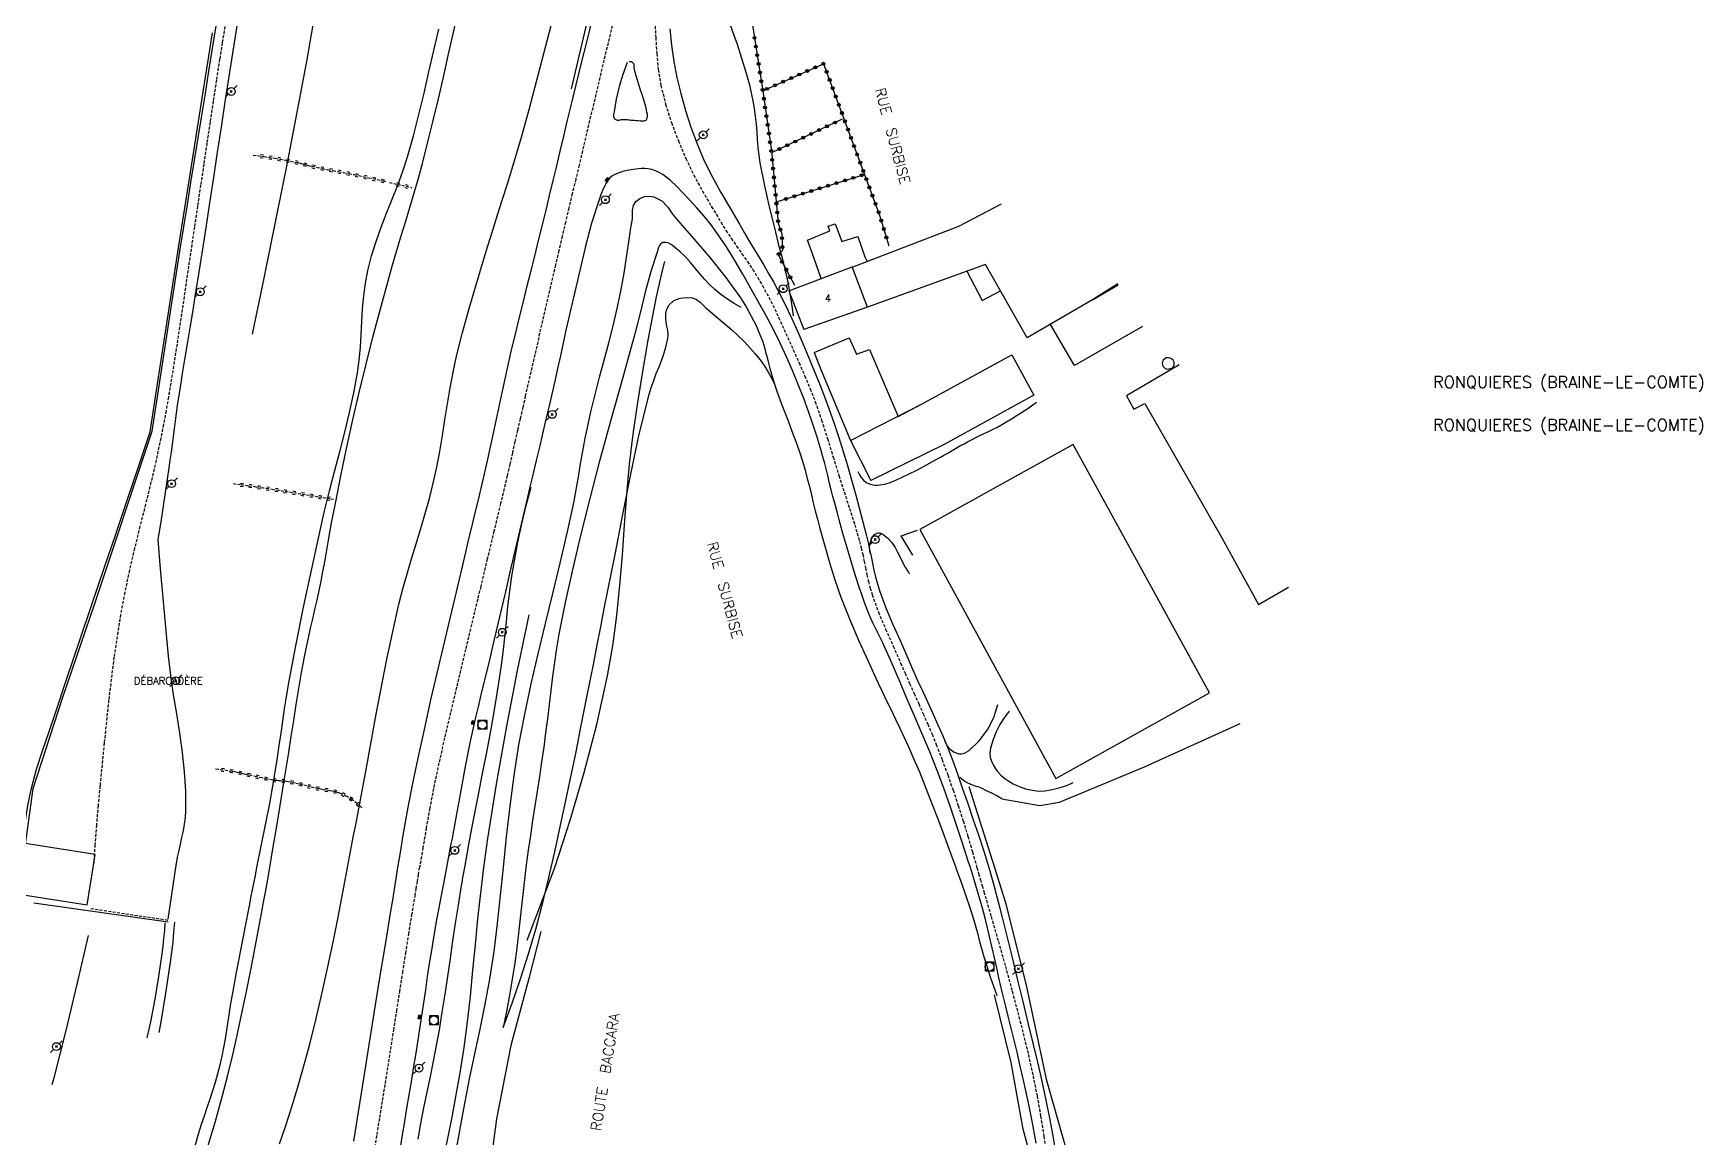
# Model space of a CAD drawing. Header units: millimetres. Extents: x 139000 to 140000, y 142998 to 144000.
# Drawn here: x 139709.2 to 139993.4, y 143625 to 143813 of the extents above; entities that cross this region are included whole.
import ezdxf
from ezdxf.enums import TextEntityAlignment as Align

# ---------------------------------------------------------------- set-up
doc = ezdxf.new("R2010")
doc.units = ezdxf.units.MM
doc.linetypes.add('DASHED', pattern=[0.75, 0.5, -0.25])
doc.layers.get('0').update_dxf_attribs({"linetype": 'CONTINUOUS'})
for name, color, linetype in [('W0001', 6, 'DASHED'), ('W0008', 7, 'CONTINUOUS'), ('W0010', 4, 'CONTINUOUS'), ('W0071', 7, 'CONTINUOUS'), ('W0101', 7, 'CONTINUOUS'), ('W0104', 1, 'CONTINUOUS'), ('W0112', 1, 'DASHED'), ('W0120', 7, 'CONTINUOUS'), ('W0130', 7, 'CONTINUOUS'), ('W0211', 2, 'CONTINUOUS'), ('W0214', 2, 'CONTINUOUS'), ('W0220', 5, 'DASHED'), ('W0300', 7, 'CONTINUOUS'), ('W0323', 7, 'CONTINUOUS'), ('W0330', 7, 'CONTINUOUS'), ('W0401', 7, 'CONTINUOUS'), ('W0420', 7, 'CONTINUOUS'), ('W0473', 7, 'CONTINUOUS'), ('W0510', 5, 'CONTINUOUS'), ('W0980', 7, 'CONTINUOUS'), ('W0988', 4, 'CONTINUOUS'), ('W0989', 7, 'CONTINUOUS'), ('W0991', 7, 'CONTINUOUS')]:
    doc.layers.add(name, color=color, linetype=linetype)
doc.styles.get("Standard").update_dxf_attribs({"font": 'romans.shx', "width": 0.85})

# ---------------------------------------------------------------- blocks, each defined once
blk = doc.blocks.new('T473')
for p, q in [((-0.166667, 0.166667), (0.166667, -0.166667)), ((-0.166667, -0.166667), (0.166667, 0.166667)), ((0.500001, 0.500001), (1.000002, 1.000002)), ((-1.000002, -1.000002), (-0.500001, -0.500001))]:
    blk.add_line(p, q)
blk.add_ellipse((0, 0), major_axis=(0.471405, 0.471405), ratio=1, start_param=5.4977871438, end_param=11.780972451)
blk = doc.blocks.new('T401')
for p, q in [((-0.3, 0.3), (0, 0.3)), ((-0.3, -0.25), (-0.3, 0.3)), ((-0.3, 0.15), (0, 0.15)), ((-0.3, 0), (0, 0)), ((0, 0.3), (0, -0.25)), ((-0.3, -0.15), (0, -0.15)), ((-0.3, -0.25), (-0.3, -0.3)), ((-0.3, -0.3), (0, -0.3)), ((0, -0.3), (0, -0.25))]:
    blk.add_line(p, q)
blk = doc.blocks.new('T420')
for p, q in [((0.75, 0.75), (-0.75, 0.75)), ((-0.75, 0.75), (-0.75, -0.75)), ((0.75, 0.75), (0.75, -0.75)), ((0.75, -0.75), (-0.75, -0.75))]:
    blk.add_line(p, q)
blk.add_ellipse((0, 0), major_axis=(-0.53, 0.53), ratio=1, start_param=3.926991, end_param=10.210176)
blk = doc.blocks.new('t323o')
at = {"color": 0, "linetype": 'Continuous'}
for radius in [0.25, 0.15]:
    blk.add_circle((0, 0), radius, dxfattribs=at)
blk = doc.blocks.new('t220o')
at = {"color": 0, "linetype": 'Continuous'}
for p, q in [((-0.25, 0.25), (0.25, 0.25)), ((-0.25, -0.25), (0.25, -0.25))]:
    blk.add_line(p, q, dxfattribs=at)

msp = doc.modelspace()

# ---------------------------------------------------------------- linework, layer by layer
at = {"layer": 'W0001'}
for points in [[(139808.93, 143819.47), (139807.38, 143812.85), (139805.82, 143806.24), (139804.25, 143799.63), (139802.69, 143793.02), (139802.11, 143790.59), (139801.53, 143788.17), (139800.96, 143785.74), (139800.38, 143783.32), (139799.8, 143780.89), (139799.22, 143778.47), (139798.65, 143776.04), (139798.08, 143773.61), (139796.9, 143768.52), (139795.73, 143763.42), (139794.57, 143758.32), (139793.4, 143753.23), (139792.96, 143751.29), (139792.52, 143749.35), (139792.08, 143747.41), (139791.63, 143745.47), (139791.19, 143743.53), (139790.75, 143741.59), (139790.3, 143739.65), (139789.85, 143737.72), (139788.74, 143732.99), (139787.62, 143728.26), (139786.49, 143723.54), (139785.36, 143718.82), (139784.85, 143716.68), (139784.33, 143714.54), (139783.81, 143712.4), (139783.29, 143710.26), (139782.77, 143708.13), (139782.26, 143705.99), (139781.75, 143703.85), (139781.24, 143701.7), (139780.23, 143697.4), (139779.22, 143693.1), (139778.24, 143688.79), (139777.33, 143684.46), (139776.69, 143681.11), (139776.09, 143677.74), (139775.52, 143674.37), (139774.97, 143671)], [(139815.01, 143815), (139815.17, 143812.29), (139815.33, 143809.57), (139815.58, 143806.85), (139816.04, 143804.16), (139816.84, 143800.96), (139817.84, 143797.82), (139819.01, 143794.74), (139820.29, 143791.71), (139821.63, 143788.9), (139823.11, 143786.17), (139824.68, 143783.5), (139826.27, 143780.84), (139827.12, 143779.47), (139828.01, 143778.13), (139828.92, 143776.8), (139829.84, 143775.49), (139830.76, 143774.16), (139831.66, 143772.82), (139832.52, 143771.46), (139833.34, 143770.08), (139834.77, 143767.4), (139836.08, 143764.67), (139837.33, 143761.91), (139838.57, 143759.15), (139839.55, 143756.96), (139840.51, 143754.75), (139841.44, 143752.53), (139842.31, 143750.29), (139843.4, 143747.18), (139844.4, 143744.03), (139845.36, 143740.88), (139846.34, 143737.73), (139847.24, 143734.94), (139848.15, 143732.15), (139849.03, 143729.35), (139849.85, 143726.53), (139850.14, 143725.41), (139850.4, 143724.27), (139850.64, 143723.13), (139850.87, 143721.99), (139851.11, 143720.85), (139851.37, 143719.71), (139851.66, 143718.58), (139852, 143717.47), (139853.07, 143714.5), (139854.29, 143711.59), (139855.58, 143708.71), (139856.85, 143705.83), (139857.6, 143704.09), (139858.37, 143702.36), (139859.14, 143700.63), (139859.92, 143698.9), (139860.69, 143697.17), (139861.45, 143695.44), (139862.19, 143693.69), (139862.91, 143691.94), (139863.91, 143689.36), (139864.86, 143686.77), (139865.78, 143684.17), (139866.66, 143681.55), (139867.5, 143678.93), (139868.3, 143676.29), (139869.07, 143673.65), (139869.83, 143671)], [(139741.81, 143814.18), (139741.36, 143811.4), (139740.92, 143808.61), (139740.37, 143805.05), (139739.83, 143801.48), (139739.29, 143797.9), (139738.75, 143794.33), (139738.22, 143790.76), (139737.69, 143787.19), (139737.15, 143783.62), (139736.62, 143780.05), (139735.63, 143773.39), (139734.66, 143766.74), (139733.67, 143760.09), (139732.6, 143753.45), (139732.21, 143751.1), (139731.8, 143748.76), (139731.37, 143746.42), (139730.9, 143744.08), (139730.09, 143740.32), (139729.22, 143736.58), (139728.3, 143732.84), (139727.36, 143729.11), (139726.44, 143725.37), (139725.57, 143721.62), (139724.76, 143717.85), (139724.05, 143714.07), (139722.93, 143706.81), (139722.03, 143699.51), (139721.27, 143692.21), (139720.55, 143684.9), (139720.23, 143681.57), (139719.94, 143678.24), (139719.69, 143674.9), (139719.47, 143671.56)], [(139767.27, 143622.64), (139767.73, 143625.54), (139768.2, 143628.45), (139768.66, 143631.35), (139769.13, 143634.26), (139769.6, 143637.16), (139770.06, 143640.06), (139770.57, 143643.33), (139771.08, 143646.59), (139771.59, 143649.86), (139772.1, 143653.12), (139772.61, 143656.39), (139773.12, 143659.65), (139773.65, 143662.92), (139774.18, 143666.18), (139774.38, 143667.38), (139774.58, 143668.59), (139774.77, 143669.79), (139774.97, 143671)], [(139869.83, 143671), (139870.13, 143669.96), (139870.43, 143668.93), (139870.73, 143667.89), (139871.03, 143666.86), (139872.26, 143662.64), (139873.48, 143658.41), (139874.68, 143654.18), (139875.84, 143649.94), (139876.78, 143646.35), (139877.71, 143642.76), (139878.59, 143639.15), (139879.39, 143635.52), (139880.07, 143632.11), (139880.68, 143628.68), (139881.23, 143625.24), (139881.7, 143621.78)]]:
    msp.add_lwpolyline(points, dxfattribs=at)
at = {"layer": 'W0008'}
for points in [[(139729.43, 143745.28), (139730.61, 143753.04), (139731.8, 143760.79), (139733, 143768.54), (139734.22, 143776.29), (139734.82, 143780.08), (139735.43, 143783.87), (139736.04, 143787.65), (139736.65, 143791.44), (139737.27, 143795.22), (139737.88, 143799.01), (139738.49, 143802.79), (139739.1, 143806.58), (139740.61, 143816.08)], [(139771.27, 143671), (139771.69, 143673.58), (139772.12, 143676.15), (139772.57, 143678.72), (139773.04, 143681.29), (139773.94, 143685.87), (139774.9, 143690.43), (139775.89, 143694.99), (139776.9, 143699.55), (139778.21, 143705.3), (139779.57, 143711.03), (139780.94, 143716.76), (139782.31, 143722.5), (139782.83, 143724.72), (139783.36, 143726.94), (139783.9, 143729.16), (139784.43, 143731.38), (139784.96, 143733.6), (139785.49, 143735.82), (139786.01, 143738.04), (139786.52, 143740.26), (139787.04, 143742.62), (139787.56, 143744.98), (139788.06, 143747.35), (139788.56, 143749.71), (139789.07, 143752.08), (139789.57, 143754.44), (139790.1, 143756.8), (139790.63, 143759.16), (139791.26, 143761.82), (139791.91, 143764.48), (139792.57, 143767.14), (139793.23, 143769.79), (139793.9, 143772.45), (139794.57, 143775.1), (139795.23, 143777.76), (139795.88, 143780.42), (139796.49, 143782.93), (139797.1, 143785.44), (139797.7, 143787.96), (139798.3, 143790.47), (139798.9, 143792.99), (139799.49, 143795.5), (139800.1, 143798.02), (139800.7, 143800.53), (139801.61, 143804.28), (139802.55, 143808.02), (139803.48, 143811.77), (139804.42, 143815.51)], [(139743.85, 143814.29), (139743.17, 143809.97), (139742.5, 143805.65), (139741.83, 143801.36), (139741.17, 143797.07), (139740.52, 143792.77), (139739.87, 143788.48), (139739.21, 143784.19), (139738.55, 143779.89), (139737.89, 143775.6), (139737.21, 143771.31), (139736.78, 143768.61), (139736.34, 143765.91), (139735.89, 143763.21), (139735.44, 143760.52), (139734.99, 143757.82), (139734.55, 143755.12), (139734.12, 143752.41), (139733.71, 143749.71), (139733.52, 143748.38), (139733.34, 143747.04), (139733.16, 143745.71), (139732.99, 143744.37), (139732.82, 143743.03), (139732.65, 143741.7), (139732.47, 143740.36), (139732.29, 143739.03), (139731.84, 143735.98), (139731.38, 143732.93), (139730.9, 143729.88), (139730.4, 143726.84)], [(139817.55, 143813.82), (139817.84, 143811.03), (139818.25, 143808.25), (139818.77, 143805.49), (139819.41, 143802.76), (139820.22, 143799.88), (139821.15, 143797.03), (139822.21, 143794.22), (139823.37, 143791.46), (139824.74, 143788.65), (139826.25, 143785.93), (139827.83, 143783.24), (139829.39, 143780.55), (139830.2, 143779.14), (139831.03, 143777.74), (139831.87, 143776.35), (139832.72, 143774.96), (139833.55, 143773.56), (139834.38, 143772.16), (139835.18, 143770.74), (139835.95, 143769.3), (139837.13, 143766.96), (139838.25, 143764.6), (139839.32, 143762.21), (139840.37, 143759.8), (139841.75, 143756.53), (139843.08, 143753.24), (139844.35, 143749.93), (139845.55, 143746.59), (139846.35, 143744.22), (139847.08, 143741.83), (139847.78, 143739.43), (139848.47, 143737.03), (139849.14, 143734.65), (139849.78, 143732.27), (139850.41, 143729.87), (139851.02, 143727.48), (139851.3, 143726.32), (139851.56, 143725.15), (139851.81, 143723.98), (139852.05, 143722.81), (139852.31, 143721.65), (139852.58, 143720.48), (139852.89, 143719.33), (139853.24, 143718.18), (139854.31, 143715.24), (139855.52, 143712.36), (139856.8, 143709.52), (139858.06, 143706.66), (139858.89, 143704.76), (139859.74, 143702.87), (139860.61, 143700.98), (139861.47, 143699.09), (139862.33, 143697.2), (139863.18, 143695.31), (139864.01, 143693.4), (139864.8, 143691.48), (139865.71, 143689.15), (139866.56, 143686.79), (139867.39, 143684.43), (139868.21, 143682.06), (139869.16, 143679.31), (139870.1, 143676.55), (139871, 143673.78), (139871.86, 143671)], [(139810.27, 143808.08), (139809.54, 143806.04), (139808.93, 143803.95), (139808.44, 143801.83), (139808.08, 143799.69), (139808.04, 143799.43), (139807.99, 143799.16), (139807.99, 143798.87), (139808.07, 143798.6), (139808.14, 143798.48), (139808.24, 143798.39), (139808.35, 143798.33), (139808.48, 143798.28), (139808.62, 143798.25), (139808.76, 143798.24), (139808.9, 143798.25), (139809.04, 143798.28), (139809.18, 143798.3), (139809.31, 143798.33), (139809.45, 143798.35), (139809.59, 143798.35), (139809.82, 143798.35), (139810.06, 143798.34), (139810.3, 143798.33), (139810.53, 143798.31), (139810.77, 143798.29), (139811, 143798.27), (139811.24, 143798.25), (139811.48, 143798.23), (139811.82, 143798.21), (139812.15, 143798.17), (139812.49, 143798.15), (139812.84, 143798.15), (139813, 143798.15), (139813.18, 143798.15), (139813.37, 143798.18), (139813.53, 143798.27), (139813.59, 143798.34), (139813.64, 143798.41), (139813.67, 143798.49), (139813.7, 143798.57), (139813.71, 143798.65), (139813.72, 143798.72), (139813.73, 143798.8), (139813.74, 143798.88), (139813.75, 143799.06), (139813.73, 143799.24), (139813.71, 143799.41), (139813.67, 143799.58), (139813.46, 143800.55), (139813.2, 143801.5), (139812.9, 143802.44), (139812.58, 143803.37), (139812.27, 143804.31), (139811.97, 143805.25), (139811.7, 143806.2), (139811.49, 143807.17), (139811.48, 143807.25), (139811.48, 143807.32), (139811.49, 143807.4), (139811.49, 143807.48), (139811.49, 143807.56), (139811.48, 143807.65), (139811.47, 143807.73), (139811.43, 143807.81), (139811.34, 143807.93), (139811.23, 143808.04), (139811.1, 143808.12), (139810.96, 143808.17), (139810.88, 143808.19), (139810.8, 143808.19), (139810.71, 143808.18), (139810.64, 143808.15)], [(139868.72, 143671), (139868.37, 143672.09), (139868.02, 143673.17), (139867.67, 143674.26), (139867.31, 143675.34), (139866.3, 143678.4), (139865.27, 143681.46), (139864.2, 143684.5), (139863.08, 143687.53), (139861.81, 143690.72), (139860.48, 143693.89), (139859.12, 143697.05), (139857.76, 143700.2), (139856.86, 143702.29), (139855.96, 143704.38), (139855.04, 143706.47), (139854.11, 143708.55), (139853.79, 143709.24), (139853.45, 143709.93), (139853.12, 143710.62), (139852.78, 143711.3), (139852.45, 143711.99), (139852.12, 143712.68), (139851.8, 143713.38), (139851.5, 143714.08), (139851.05, 143715.2), (139850.64, 143716.32), (139850.24, 143717.46), (139849.86, 143718.59), (139849.24, 143720.48), (139848.65, 143722.37), (139848.08, 143724.27), (139847.52, 143726.17), (139847.03, 143727.89), (139846.55, 143729.6), (139846.08, 143731.32), (139845.62, 143733.04), (139845.32, 143734.16), (139845.04, 143735.28), (139844.76, 143736.41), (139844.49, 143737.54), (139844.21, 143738.67), (139843.92, 143739.79), (139843.62, 143740.91), (139843.3, 143742.03), (139842.63, 143744.25), (139841.92, 143746.47), (139841.16, 143748.66), (139840.36, 143750.85), (139839.43, 143753.24), (139838.46, 143755.61), (139837.43, 143757.96), (139836.35, 143760.29), (139835.16, 143762.69), (139833.91, 143765.05), (139832.61, 143767.39), (139831.3, 143769.72), (139829.96, 143772.05), (139828.62, 143774.38), (139827.21, 143776.68), (139825.7, 143778.91), (139824.57, 143780.43), (139823.38, 143781.89), (139822.14, 143783.32), (139820.86, 143784.71), (139819.81, 143785.84), (139818.75, 143786.97), (139817.6, 143788.04), (139816.35, 143788.97), (139815.75, 143789.31), (139815.13, 143789.6), (139814.49, 143789.82), (139813.82, 143789.97), (139813.28, 143790.03), (139812.75, 143790.01), (139812.21, 143789.96), (139811.69, 143789.89), (139810.98, 143789.79), (139810.28, 143789.66), (139809.58, 143789.49), (139808.9, 143789.26), (139808.5, 143789.1), (139808.09, 143788.93), (139807.71, 143788.71), (139807.37, 143788.42), (139806.7, 143787.53), (139806.2, 143786.53), (139805.82, 143785.51), (139805.47, 143784.5), (139804.21, 143780.68), (139803.19, 143776.8), (139802.28, 143772.89), (139801.37, 143769), (139800.85, 143766.84), (139800.35, 143764.66), (139799.87, 143762.49), (139799.39, 143760.31), (139798.92, 143758.14), (139798.45, 143755.96), (139797.97, 143753.79), (139797.48, 143751.62), (139796.95, 143749.36), (139796.42, 143747.1), (139795.89, 143744.84), (139795.35, 143742.59), (139794.81, 143740.33), (139794.27, 143738.08), (139793.73, 143735.82), (139793.2, 143733.56), (139792.47, 143730.45), (139791.74, 143727.33), (139791.01, 143724.21), (139790.29, 143721.09), (139789.57, 143717.97), (139788.84, 143714.85), (139788.11, 143711.73), (139787.39, 143708.61), (139786.9, 143706.57), (139786.41, 143704.52), (139785.91, 143702.48), (139785.41, 143700.43), (139784.92, 143698.39), (139784.44, 143696.34), (139783.97, 143694.28), (139783.52, 143692.23), (139782.71, 143688.19), (139781.96, 143684.14), (139781.23, 143680.08), (139780.49, 143676.03), (139780.25, 143674.77), (139780.01, 143673.52), (139779.77, 143672.26), (139779.53, 143671)], [(139707.47, 143672.05), (139709.2, 143684.46), (139714.23, 143700.01), (139719.61, 143715.78), (139729.43, 143745.28)], [(139730.4, 143726.84), (139730.81, 143721.87), (139731.24, 143716.9), (139731.69, 143711.94), (139732.18, 143706.98), (139732.56, 143703.7), (139733.04, 143700.43), (139733.56, 143697.16), (139734.07, 143693.9), (139734.54, 143690.61), (139734.9, 143687.31), (139735.1, 143683.99), (139735.11, 143680.66), (139735.03, 143679.51), (139734.89, 143678.37), (139734.69, 143677.23), (139734.45, 143676.11), (139734.2, 143674.99), (139733.95, 143673.88), (139733.72, 143672.76), (139733.51, 143671.63), (139733.49, 143671.47), (139733.46, 143671.32), (139733.44, 143671.16), (139733.41, 143671)], [(139733.41, 143671), (139732.11, 143662.21)], [(139763.74, 143624.39), (139765.06, 143632.61), (139766.39, 143640.84), (139767.31, 143646.53), (139768.22, 143652.22), (139769.15, 143657.91), (139770.08, 143663.6), (139770.38, 143665.45), (139770.68, 143667.3), (139770.98, 143669.15), (139771.27, 143671)], [(139779.53, 143671), (139778.96, 143668.03), (139778.39, 143665.07), (139777.84, 143662.1), (139777.32, 143659.12), (139776.96, 143656.9), (139776.61, 143654.67), (139776.27, 143652.44), (139775.94, 143650.21), (139775.62, 143647.98), (139775.29, 143645.75), (139774.96, 143643.53), (139774.61, 143641.3), (139774.25, 143639.04), (139773.88, 143636.79), (139773.51, 143634.53), (139773.13, 143632.28), (139772.76, 143630.03), (139772.38, 143627.77), (139772.01, 143625.52), (139771.64, 143623.26)], [(139879.93, 143624.1), (139879.31, 143627.52), (139878.62, 143630.93), (139877.87, 143634.32), (139877.11, 143637.71), (139876.74, 143639.32), (139876.36, 143640.92), (139875.97, 143642.52), (139875.57, 143644.12), (139875.17, 143645.72), (139874.77, 143647.32), (139874.37, 143648.92), (139873.98, 143650.53), (139873.58, 143652.22), (139873.2, 143653.92), (139872.81, 143655.62), (139872.43, 143657.31), (139872.04, 143659.01), (139871.64, 143660.71), (139871.22, 143662.4), (139870.78, 143664.08), (139870.3, 143665.82), (139869.79, 143667.55), (139869.26, 143669.28), (139868.72, 143671)], [(139871.86, 143671), (139871.9, 143670.86), (139871.94, 143670.73), (139871.98, 143670.59), (139872.02, 143670.45), (139872.77, 143667.8), (139873.46, 143665.14), (139874.12, 143662.47), (139874.79, 143659.8), (139875.75, 143655.93), (139876.7, 143652.06), (139877.64, 143648.19), (139878.57, 143644.32), (139879.35, 143641.09), (139880.13, 143637.87), (139880.88, 143634.64), (139881.57, 143631.4), (139882.18, 143628.36), (139882.75, 143625.31), (139883.26, 143622.24)], [(139718.53, 143659.45), (139716.67, 143651.35), (139714.73, 143643.28), (139712.69, 143635.22), (139712.37, 143634.01)]]:
    msp.add_lwpolyline(points, dxfattribs=at)
at = {"layer": 'W0010'}
msp.add_lwpolyline([(139800.8, 143803.57), (139806.98, 143829.92)], dxfattribs=at)
at = {"layer": 'W0071'}
for points in [[(139849.59, 143738.41), (139849.83, 143737.87), (139850.15, 143737.38), (139850.54, 143736.94), (139850.99, 143736.57), (139851.35, 143736.37), (139851.73, 143736.25), (139852.11, 143736.17), (139852.5, 143736.12), (139852.92, 143736.11), (139853.34, 143736.14), (139853.76, 143736.21), (139854.16, 143736.3), (139855.21, 143736.63), (139856.23, 143737.04), (139857.23, 143737.5), (139858.21, 143737.97), (139859.59, 143738.65), (139860.94, 143739.37), (139862.28, 143740.12), (139863.62, 143740.86), (139864.19, 143741.19), (139864.77, 143741.51), (139865.34, 143741.85), (139865.92, 143742.18), (139866.49, 143742.51), (139867.06, 143742.84), (139867.64, 143743.16), (139868.23, 143743.48), (139868.93, 143743.84), (139869.64, 143744.19), (139870.35, 143744.54), (139871.07, 143744.88), (139871.79, 143745.22), (139872.5, 143745.57), (139873.2, 143745.93), (139873.9, 143746.32), (139875.46, 143747.23), (139876.99, 143748.18), (139878.49, 143749.17), (139879.97, 143750.21)], [(139851.73, 143724.39), (139851.6, 143724.93), (139851.57, 143725.48), (139851.62, 143726.03), (139851.76, 143726.57), (139851.91, 143726.96), (139852.12, 143727.34), (139852.42, 143727.68), (139852.81, 143727.92), (139853.06, 143727.99), (139853.32, 143727.97), (139853.57, 143727.9), (139853.79, 143727.78), (139854.6, 143727.16), (139855.28, 143726.41), (139855.85, 143725.59), (139856.34, 143724.71), (139856.76, 143723.86), (139857.17, 143723), (139857.61, 143722.15), (139858.12, 143721.33), (139858.17, 143721.27), (139858.22, 143721.2), (139858.27, 143721.13), (139858.33, 143721.06)], [(139856.92, 143727.48), (139859.71, 143728.42)], [(139858.9, 143724.17), (139856.92, 143727.48)], [(139864.37, 143692.51), (139864.73, 143691.76), (139865.26, 143691.13), (139865.95, 143690.66), (139866.73, 143690.38), (139867.23, 143690.35), (139867.71, 143690.47), (139868.14, 143690.69), (139868.52, 143690.95), (139870.24, 143692.56), (139871.66, 143694.43), (139872.72, 143696.53), (139873.4, 143698.78)], [(139875.32, 143697.61), (139874.48, 143696.51), (139873.74, 143695.34), (139873.11, 143694.11), (139872.59, 143692.82), (139872.35, 143692.09), (139872.16, 143691.33), (139872.06, 143690.55), (139872.11, 143689.76), (139872.29, 143689.1), (139872.58, 143688.48), (139872.95, 143687.91), (139873.35, 143687.38), (139873.93, 143686.75), (139874.57, 143686.18), (139875.26, 143685.68), (139875.99, 143685.25), (139877.04, 143684.78), (139878.12, 143684.41), (139879.24, 143684.15), (139880.38, 143684.03), (139881.37, 143684.05), (139882.35, 143684.21), (139883.31, 143684.44), (139884.25, 143684.7), (139884.76, 143684.86), (139885.26, 143685.05), (139885.75, 143685.26), (139886.23, 143685.5)], [(139874.05, 143682.71), (139873.21, 143683.19), (139872.36, 143683.66), (139871.49, 143684.09), (139870.61, 143684.5), (139870.32, 143684.62), (139870.03, 143684.72), (139869.73, 143684.82), (139869.44, 143684.91), (139869.15, 143685), (139868.85, 143685.11), (139868.57, 143685.23), (139868.29, 143685.37), (139867.91, 143685.59), (139867.56, 143685.84), (139867.22, 143686.11), (139866.9, 143686.41)]]:
    msp.add_lwpolyline(points, dxfattribs=at)
at = {"layer": 'W0101'}
for points in [[(139837.82, 143769.2), (139848.61, 143773.29)], [(139851.21, 143766.4), (139848.61, 143773.29)], [(139837.82, 143769.2), (139840.36, 143762.59)], [(139851.21, 143766.4), (139840.36, 143762.59)]]:
    msp.add_lwpolyline(points, dxfattribs=at)
at = {"layer": 'W0104'}
for points in [[(139848.61, 143773.29), (139848.61, 143773.23), (139866.75, 143780.2), (139874, 143783.99)], [(139843.32, 143771.28), (139841.82, 143775.49), (139840.99, 143777.8), (139844.78, 143779.39), (139844.53, 143780.19), (139845.7, 143780.62), (139846.86, 143777.56), (139849.54, 143778.42), (139850.77, 143774.98), (139851.14, 143774.2)], [(139893.83, 143770.38), (139889.49, 143767.63), (139878.38, 143761.16), (139871.28, 143773.67), (139851.22, 143766.38), (139851.21, 143766.4)], [(139868.11, 143772.52), (139870.71, 143767.56), (139873.82, 143769.2)], [(139889.49, 143767.63), (139893.89, 143770.22)], [(139842.14, 143758.67), (139848.11, 143761.2), (139849.35, 143758.4), (139851.57, 143759.19), (139856.44, 143747.8), (139860.53, 143749.97), (139875.75, 143758.28), (139879.53, 143751.41), (139864.24, 143743.01), (139851.79, 143736.88)], [(139898.04, 143763.11), (139886.45, 143756.47), (139882.36, 143763.48)], [(139842.14, 143758.67), (139843.26, 143755.8), (139848.33, 143743.72), (139851.79, 143736.88)], [(139904.28, 143756.59), (139895.31, 143751.33)], [(139848.33, 143743.72), (139860.53, 143749.97)], [(139895.31, 143751.33), (139896.52, 143749.06), (139898.43, 143749.99), (139911.54, 143727.13), (139917.79, 143715.81), (139922.85, 143718.76)], [(139719.38, 143671), (139719.73, 143673.25), (139690.85, 143677.79)], [(139677.76, 143671), (139718.38, 143664.63), (139719.38, 143671)]]:
    msp.add_lwpolyline(points, dxfattribs=at)
msp.add_lwpolyline([(139860.09, 143728.54), (139883.27, 143686.19), (139909.44, 143700.73), (139886.21, 143743.03)], close=True, dxfattribs=at)
at = {"layer": 'W0112'}
msp.add_lwpolyline([(139732.12, 143662.01), (139719.01, 143663.97)], dxfattribs=at)
at = {"layer": 'W0120'}
msp.add_lwpolyline([(139732.14, 143661.72), (139709.31, 143664.92)], dxfattribs=at)
at = {"layer": 'W0130'}
msp.add_lwpolyline([(139902.04, 143757.76), (139901.49, 143757.35), (139901.39, 143756.84), (139901.49, 143756.38), (139901.81, 143756.03), (139902.15, 143755.83), (139902.73, 143755.94), (139903.16, 143756.07), (139903.41, 143756.59), (139903.42, 143757.06), (139903.22, 143757.39), (139902.96, 143757.61), (139902.75, 143757.7), (139902.47, 143757.8), (139902.04, 143757.76)], close=True, dxfattribs=at)
at = {"layer": 'W0211'}
for points in [[(139746.5, 143761.81), (139748.55, 143771.62), (139750.56, 143781.43), (139752.51, 143791.26), (139754.42, 143801.09), (139755.1, 143804.68), (139755.75, 143808.26), (139756.39, 143811.85), (139757.02, 143815.45)], [(139747.28, 143671), (139748.02, 143674.63), (139748.75, 143678.27), (139749.45, 143681.91), (139750.11, 143685.56), (139750.46, 143687.63), (139750.78, 143689.71), (139751.08, 143691.78), (139751.37, 143693.86), (139751.67, 143695.94), (139751.97, 143698.01), (139752.3, 143700.08), (139752.65, 143702.15), (139753.88, 143708.74), (139755.2, 143715.31), (139756.59, 143721.86), (139758.02, 143728.41), (139758.79, 143731.76), (139759.63, 143735.11), (139760.49, 143738.44), (139761.36, 143741.77), (139762.22, 143745.11), (139763.02, 143748.46), (139763.75, 143751.83), (139764.38, 143755.23), (139764.69, 143757.39), (139764.89, 143759.57), (139765.03, 143761.76), (139765.14, 143763.94), (139765.27, 143766.13), (139765.46, 143768.31), (139765.73, 143770.49), (139766.14, 143772.65), (139766.77, 143775.14), (139767.55, 143777.59), (139768.42, 143780.01), (139769.35, 143782.4), (139770.31, 143784.77), (139771.24, 143787.16), (139772.12, 143789.56), (139772.9, 143792), (139773.91, 143795.59), (139774.85, 143799.21), (139775.72, 143802.83), (139776.55, 143806.47), (139777.37, 143810.11), (139778.21, 143813.74)], [(139762.7, 143671), (139763.04, 143672.82), (139763.38, 143674.65), (139763.73, 143676.47), (139764.09, 143678.29), (139765.86, 143687.69), (139767.57, 143697.1), (139769.38, 143706.5), (139771.44, 143715.84), (139772.1, 143718.44), (139772.83, 143721.02), (139773.59, 143723.58), (139774.38, 143726.14), (139775.17, 143728.7), (139775.93, 143731.27), (139776.64, 143733.85), (139777.29, 143736.45), (139777.87, 143739.14), (139778.39, 143741.83), (139778.85, 143744.54), (139779.28, 143747.25), (139779.72, 143749.95), (139780.18, 143752.66), (139780.69, 143755.36), (139781.27, 143758.04), (139782.29, 143762.12), (139783.42, 143766.17), (139784.61, 143770.2), (139785.8, 143774.22), (139786.6, 143776.87), (139787.41, 143779.51), (139788.24, 143782.14), (139789.07, 143784.77), (139789.9, 143787.41), (139790.73, 143790.04), (139791.53, 143792.69), (139792.3, 143795.34), (139793.62, 143800.08), (139794.87, 143804.83), (139796.09, 143809.59), (139797.33, 143814.35)], [(139838.61, 143764.91), (139838.37, 143766.62), (139838.1, 143768.33), (139837.8, 143770.03), (139837.46, 143771.72), (139837.32, 143772.33), (139837.18, 143772.93), (139837.03, 143773.53), (139836.87, 143774.13), (139836.71, 143774.73), (139836.55, 143775.33), (139836.39, 143775.93), (139836.24, 143776.53), (139835.37, 143780.13), (139834.48, 143783.73), (139833.66, 143787.34), (139832.96, 143790.98), (139832.77, 143792.29), (139832.62, 143793.61), (139832.5, 143794.94), (139832.4, 143796.26), (139832.29, 143797.58), (139832.16, 143798.91), (139831.99, 143800.23), (139831.76, 143801.54), (139831.21, 143803.97), (139830.54, 143806.36), (139829.81, 143808.74), (139829.06, 143811.11), (139828.53, 143812.68), (139827.96, 143814.24)], [(139789.25, 143671), (139789.78, 143676.24), (139790.37, 143681.48), (139791.05, 143686.7), (139791.87, 143691.91), (139792.85, 143697.1), (139793.95, 143702.27), (139795.14, 143707.41), (139796.39, 143712.55), (139797.65, 143717.67), (139798.89, 143722.81), (139800.08, 143727.95), (139801.19, 143733.11), (139801.49, 143734.68), (139801.78, 143736.25), (139802.05, 143737.82), (139802.31, 143739.39), (139802.58, 143740.96), (139802.85, 143742.53), (139803.15, 143744.1), (139803.47, 143745.66), (139804.13, 143748.61), (139804.85, 143751.55), (139805.6, 143754.47), (139806.38, 143757.39), (139807.15, 143760.31), (139807.89, 143763.24), (139808.59, 143766.18), (139809.23, 143769.14), (139809.52, 143770.67), (139809.78, 143772.2), (139810.01, 143773.74), (139810.23, 143775.28), (139810.45, 143776.81), (139810.68, 143778.35), (139810.91, 143779.89), (139811.18, 143781.42), (139811.23, 143782.12), (139811.23, 143782.9), (139811.37, 143783.71), (139811.78, 143784.41), (139812.45, 143784.92), (139813.22, 143785.22), (139814.04, 143785.3), (139814.85, 143785.18), (139816.17, 143784.5), (139817.21, 143783.43), (139818.03, 143782.26), (139818.84, 143781.21), (139821.67, 143778.04), (139824.44, 143774.82), (139827.1, 143771.48), (139829.56, 143768.01), (139830.53, 143766.47), (139831.42, 143764.89), (139832.24, 143763.27), (139832.96, 143761.6), (139833.31, 143760.68), (139833.61, 143759.75), (139833.87, 143758.8), (139834.12, 143757.85), (139834.35, 143756.9), (139834.59, 143755.95), (139834.85, 143755), (139835.13, 143754.06), (139835.73, 143752.29), (139836.36, 143750.53), (139837.01, 143748.78), (139837.68, 143747.04), (139838.34, 143745.29), (139838.99, 143743.54), (139839.61, 143741.77), (139840.18, 143740), (139840.59, 143738.63), (139840.96, 143737.25), (139841.31, 143735.87), (139841.65, 143734.48), (139841.98, 143733.09), (139842.32, 143731.71), (139842.67, 143730.33), (139843.05, 143728.95), (139843.89, 143725.95), (139844.75, 143722.96), (139845.66, 143719.98), (139846.68, 143717.03), (139848.13, 143713.35), (139849.7, 143709.72), (139851.34, 143706.12), (139852.98, 143702.53), (139853.71, 143700.95), (139854.45, 143699.39), (139855.21, 143697.83), (139855.96, 143696.27), (139856.72, 143694.71), (139857.46, 143693.15), (139858.19, 143691.58), (139858.89, 143689.99), (139860.04, 143687.27), (139861.14, 143684.52), (139862.21, 143681.76), (139863.27, 143678.99), (139864.03, 143677), (139864.78, 143675.01), (139865.52, 143673.01), (139866.24, 143671)], [(139797.36, 143671), (139797.96, 143673.66), (139798.55, 143676.32), (139799.12, 143678.99), (139799.71, 143681.65), (139800.67, 143686.16), (139801.59, 143690.68), (139802.49, 143695.2), (139803.4, 143699.72), (139804.01, 143702.79), (139804.61, 143705.86), (139805.2, 143708.93), (139805.8, 143712.01), (139806.4, 143715.08), (139807, 143718.15), (139807.61, 143721.22), (139808.23, 143724.29), (139809.58, 143731.11), (139810.9, 143737.95), (139812.34, 143744.77), (139814.02, 143751.53), (139814.39, 143752.73), (139814.81, 143753.92), (139815.26, 143755.09), (139815.73, 143756.26), (139816.19, 143757.44), (139816.6, 143758.63), (139816.96, 143759.85), (139817.23, 143761.08), (139817.28, 143761.78), (139817.19, 143762.48), (139817.05, 143763.16), (139816.93, 143763.82), (139816.85, 143764.56), (139816.86, 143765.33), (139817.03, 143766.09), (139817.42, 143766.79), (139818.26, 143767.54), (139819.3, 143767.96), (139820.37, 143768.07), (139821.41, 143767.97), (139822.11, 143767.71), (139822.71, 143767.26), (139823.21, 143766.74), (139823.71, 143766.27), (139825.92, 143764.43), (139828.11, 143762.54), (139830.22, 143760.55), (139832.16, 143758.4), (139833.09, 143757.21), (139833.94, 143755.95), (139834.71, 143754.64), (139835.4, 143753.29)], [(139736.73, 143623.65), (139737.4, 143625.86), (139737.86, 143627.3), (139738.33, 143628.74), (139738.81, 143630.17), (139739.29, 143631.6), (139739.76, 143633.03), (139740.2, 143634.48), (139740.62, 143635.93), (139741, 143637.39), (139741.34, 143638.87), (139741.64, 143640.36), (139741.9, 143641.85), (139742.14, 143643.34), (139742.37, 143644.84), (139742.61, 143646.33), (139742.85, 143647.83), (139743.11, 143649.32), (139743.82, 143653.12), (139744.53, 143656.91), (139745.26, 143660.71), (139745.99, 143664.5), (139746.31, 143666.13), (139746.63, 143667.75), (139746.95, 143669.38), (139747.28, 143671)], [(139751.12, 143623.95), (139752.17, 143627.09), (139753.2, 143630.25), (139754.18, 143633.43), (139755.1, 143636.62), (139756.26, 143640.96), (139757.35, 143645.32), (139758.37, 143649.7), (139759.36, 143654.08), (139760.25, 143658.3), (139761.09, 143662.53), (139761.9, 143666.76), (139762.7, 143671)], [(139773.83, 143597.67), (139774.97, 143600.04), (139776, 143602.47), (139776.92, 143604.93), (139777.73, 143607.43), (139779.51, 143614.26), (139780.9, 143621.18), (139782.13, 143628.13), (139783.45, 143635.04), (139784.35, 143639.26), (139785.27, 143643.49), (139786.15, 143647.72), (139786.92, 143651.98), (139787.63, 143656.72), (139788.24, 143661.47), (139788.76, 143666.23), (139789.25, 143671)], [(139789.21, 143643.76), (139790.73, 143647.9), (139792.16, 143652.08), (139793.49, 143656.29), (139794.74, 143660.53), (139795.45, 143663.13), (139796.12, 143665.75), (139796.75, 143668.37), (139797.36, 143671)], [(139866.24, 143671), (139866.27, 143670.91), (139866.31, 143670.82), (139866.34, 143670.72), (139866.37, 143670.63), (139867.13, 143668.49), (139867.88, 143666.35), (139868.61, 143664.21), (139869.3, 143662.05), (139869.53, 143661.25), (139869.76, 143660.45), (139869.97, 143659.65), (139870.18, 143658.84), (139870.38, 143658.04), (139870.59, 143657.24), (139870.82, 143656.44), (139871.05, 143655.64), (139871.55, 143654.03), (139872.08, 143652.42), (139872.63, 143650.83), (139873.2, 143649.24)], [(139728.58, 143641.99), (139729.21, 143644.74), (139729.94, 143648.58), (139730.56, 143652.44), (139731.13, 143656.31), (139731.3, 143657.62), (139731.45, 143658.94), (139731.57, 143660.26), (139731.67, 143661.58)]]:
    msp.add_lwpolyline(points, dxfattribs=at)
at = {"layer": 'W0214'}
for points in [[(139749.44, 143671), (139750.04, 143674.53), (139750.64, 143678.06), (139751.23, 143681.59), (139751.82, 143685.12), (139752.26, 143687.84), (139752.69, 143690.57), (139753.11, 143693.29), (139753.53, 143696.02), (139753.96, 143698.75), (139754.41, 143701.47), (139754.87, 143704.19), (139755.37, 143706.9), (139755.69, 143708.52), (139756.04, 143710.13), (139756.4, 143711.73), (139756.76, 143713.34), (139757.13, 143714.94), (139757.5, 143716.55), (139757.85, 143718.15), (139758.19, 143719.76), (139758.51, 143721.41), (139758.82, 143723.07), (139759.11, 143724.72), (139759.41, 143726.38), (139759.7, 143728.03), (139759.99, 143729.69), (139760.3, 143731.34), (139760.62, 143732.99), (139761.56, 143737.67), (139762.54, 143742.34), (139763.56, 143747), (139764.63, 143751.65), (139765.8, 143756.48), (139767.02, 143761.29), (139768.29, 143766.1), (139769.59, 143770.89), (139770.3, 143773.4), (139771.03, 143775.89), (139771.78, 143778.39), (139772.54, 143780.88), (139773.3, 143783.37), (139774.04, 143785.86), (139774.76, 143788.36), (139775.45, 143790.87), (139776.39, 143794.54), (139777.29, 143798.21), (139778.16, 143801.9), (139779.01, 143805.58), (139779.85, 143809.27), (139780.69, 143812.96), (139781.54, 143816.65)], [(139829.69, 143766.34), (139828.51, 143767.02), (139827.37, 143767.75), (139826.26, 143768.55), (139825.21, 143769.41), (139824.29, 143770.25), (139823.44, 143771.16), (139822.64, 143772.11), (139821.85, 143773.06), (139821.06, 143774.02), (139820.22, 143774.95), (139819.33, 143775.83), (139818.37, 143776.63), (139818.03, 143776.89), (139817.66, 143777.14), (139817.25, 143777.35), (139816.8, 143777.44), (139816.59, 143777.44), (139816.38, 143777.39), (139816.18, 143777.29), (139816.01, 143777.17), (139815.79, 143776.89), (139815.64, 143776.58), (139815.54, 143776.25), (139815.44, 143775.94), (139814.31, 143772.47), (139813.37, 143768.95), (139812.5, 143765.41), (139811.59, 143761.88), (139809.54, 143754.44), (139807.46, 143747.01), (139805.43, 143739.57), (139803.5, 143732.09), (139802.19, 143726.78), (139800.92, 143721.46), (139799.74, 143716.12), (139798.69, 143710.75), (139798.29, 143708.36), (139797.93, 143705.96), (139797.6, 143703.55), (139797.3, 143701.15), (139797.01, 143698.74), (139796.72, 143696.33), (139796.42, 143693.92), (139796.09, 143691.52), (139795.73, 143689.01), (139795.35, 143686.51), (139794.97, 143684), (139794.58, 143681.5), (139794.19, 143678.99), (139793.82, 143676.48), (139793.46, 143673.97), (139793.11, 143671.46), (139793.1, 143671.35), (139793.08, 143671.23), (139793.07, 143671.12), (139793.05, 143671)], [(139782.64, 143671), (139783.35, 143674.93), (139784.1, 143678.86), (139784.86, 143682.79), (139785.63, 143686.71), (139786.39, 143690.64), (139787.13, 143694.57), (139787.82, 143698.51), (139788.46, 143702.46), (139788.84, 143705.05), (139789.16, 143707.64), (139789.45, 143710.24), (139789.73, 143712.84), (139790.01, 143715.44), (139790.32, 143718.04), (139790.68, 143720.63), (139791.1, 143723.22), (139791.69, 143726.38), (139792.36, 143729.52), (139793.11, 143732.65), (139793.93, 143735.76)], [(139733.44, 143606.61), (139733.53, 143606.87), (139734.2, 143608.89), (139734.87, 143610.9), (139735.54, 143612.93), (139736.19, 143614.95), (139737.54, 143619.24), (139738.89, 143623.53), (139740.19, 143627.84), (139741.41, 143632.17), (139742.25, 143635.4), (139743.03, 143638.64), (139743.78, 143641.89), (139744.49, 143645.15), (139745.44, 143649.64), (139746.34, 143654.15), (139747.21, 143658.66), (139748.05, 143663.18), (139748.41, 143665.13), (139748.76, 143667.09), (139749.1, 143669.04), (139749.44, 143671)], [(139774.72, 143624.78), (139775.18, 143627.45), (139775.69, 143630.11), (139776.23, 143632.76), (139776.79, 143635.41), (139777.33, 143638.06), (139777.85, 143640.71), (139778.33, 143643.38), (139778.83, 143646.4), (139779.31, 143649.43), (139779.76, 143652.46), (139780.2, 143655.49), (139780.64, 143658.52), (139781.09, 143661.55), (139781.56, 143664.58), (139782.05, 143667.61), (139782.19, 143668.45), (139782.34, 143669.3), (139782.49, 143670.15), (139782.64, 143671)], [(139793.05, 143671), (139792.8, 143668.97), (139792.57, 143666.95), (139792.36, 143664.92), (139792.15, 143662.89), (139791.93, 143660.86), (139791.7, 143658.83), (139791.45, 143656.8), (139791.17, 143654.78), (139790.74, 143652.01), (139790.27, 143649.25), (139789.76, 143646.5), (139789.21, 143643.76)], [(139730.62, 143642.89), (139730.9, 143644.37), (139731.78, 143649.62), (139732.57, 143654.87), (139732.8, 143656.58), (139732.99, 143658.29), (139733.15, 143660), (139733.29, 143661.71)]]:
    msp.add_lwpolyline(points, dxfattribs=at)
at = {"layer": 'W0220'}
for points in [[(139746.62, 143792.31), (139748.5, 143792.05), (139750.38, 143791.75), (139752.26, 143791.42), (139754.12, 143791.04), (139754.44, 143790.97), (139754.75, 143790.89), (139755.07, 143790.81), (139755.38, 143790.72), (139755.7, 143790.64), (139756.01, 143790.55), (139756.33, 143790.47), (139756.64, 143790.39), (139757.54, 143790.2), (139758.43, 143790.02), (139759.33, 143789.84), (139760.23, 143789.67), (139761.13, 143789.51), (139762.03, 143789.34), (139762.93, 143789.16), (139763.83, 143788.98), (139766.29, 143788.45), (139768.75, 143787.9), (139769.32, 143787.77)], [(139769.82, 143787.65), (139771.2, 143787.33), (139773.65, 143786.75)], [(139760.3, 143733.65), (139759.64, 143733.76), (139758.99, 143733.87), (139758.33, 143733.98), (139757.68, 143734.08), (139756.95, 143734.21), (139756.22, 143734.33), (139755.49, 143734.45), (139754.76, 143734.57), (139754.03, 143734.69), (139753.3, 143734.81), (139752.57, 143734.93), (139751.84, 143735.05), (139750.98, 143735.19), (139750.12, 143735.32), (139749.26, 143735.46), (139748.39, 143735.59), (139747.1, 143735.78), (139745.8, 143735.96), (139744.5, 143736.14), (139743.2, 143736.32)], [(139765.14, 143681.18), (139764.35, 143681.89), (139763.5, 143682.53), (139762.59, 143683.08), (139761.64, 143683.55), (139761.15, 143683.73), (139760.65, 143683.88), (139760.14, 143684), (139759.63, 143684.09), (139759.12, 143684.17), (139758.61, 143684.25), (139758.1, 143684.34), (139757.6, 143684.44), (139756.97, 143684.59), (139756.34, 143684.74), (139755.72, 143684.9), (139755.09, 143685.05), (139754.46, 143685.21), (139753.83, 143685.35), (139753.2, 143685.48), (139752.57, 143685.6), (139752.24, 143685.65), (139751.92, 143685.69), (139751.59, 143685.72), (139751.26, 143685.75), (139750.94, 143685.78), (139750.61, 143685.81), (139750.29, 143685.84), (139749.96, 143685.89), (139749.04, 143686.05), (139748.13, 143686.25), (139747.22, 143686.45), (139746.32, 143686.65), (139745.91, 143686.73), (139745.5, 143686.82), (139745.1, 143686.92), (139744.69, 143687.01), (139744.28, 143687.1), (139743.88, 143687.19), (139743.47, 143687.27), (139743.06, 143687.35), (139742.29, 143687.48), (139741.52, 143687.6), (139740.74, 143687.7), (139739.97, 143687.8)]]:
    msp.add_lwpolyline(points, dxfattribs=at)
at = {"layer": 'W0300'}
for points in [[(139797.96, 143671), (139800.61, 143679.05), (139803, 143687.18), (139805.11, 143695.38), (139806.94, 143703.66), (139807.85, 143708.76), (139808.54, 143713.9), (139809.06, 143719.05), (139809.48, 143724.21), (139809.84, 143729.37), (139810.24, 143734.52), (139810.72, 143739.67), (139811.34, 143744.8), (139812.11, 143750.15), (139812.96, 143755.48), (139813.88, 143760.81), (139814.88, 143766.11), (139815.29, 143768.14), (139815.72, 143770.17), (139816.19, 143772.18), (139816.68, 143774.19)], [(139785.9, 143671), (139786.06, 143672.24), (139786.23, 143673.48), (139786.41, 143674.72), (139786.59, 143675.95), (139788.12, 143685.52), (139789.8, 143695.06), (139791.64, 143704.57), (139793.63, 143714.05)], [(139775.1, 143604.99), (139777.07, 143612.69), (139778.86, 143620.43), (139780.45, 143628.22), (139781.86, 143636.04), (139782.53, 143640.39), (139783.1, 143644.75), (139783.6, 143649.13), (139784.04, 143653.51), (139784.46, 143657.88), (139784.89, 143662.26), (139785.36, 143666.63), (139785.9, 143671)], [(139793.28, 143658.65), (139797.96, 143671)]]:
    msp.add_lwpolyline(points, dxfattribs=at)
at = {"layer": 'W0323'}
for points in [[(139846.66, 143816.05), (139831.31, 143816.55), (139833.37, 143803.25), (139834.84, 143793.01), (139836.02, 143780.72), (139836.63, 143778.9), (139836.74, 143776.03), (139836.01, 143775.38), (139838.77, 143770.16)], [(139833.37, 143803.25), (139843.74, 143807.86), (139853.27, 143782.07), (139854.86, 143776.84)], [(139846.87, 143798.42), (139834.85, 143792.67)], [(139835.91, 143784.4), (139850.48, 143788.95)]]:
    msp.add_lwpolyline(points, dxfattribs=at)
at = {"layer": 'W0330'}
for points in [[(139874.05, 143682.71), (139880.56, 143681.58), (139883.89, 143682.12), (139898.38, 143688.17), (139914.63, 143695.55)], [(139868.46, 143684.79), (139872.81, 143671)], [(139872.81, 143671), (139874.75, 143664.84), (139878.3, 143650.72), (139881.64, 143634.96), (139884.71, 143624.19), (139885.67, 143620.41), (139886.33, 143617.13), (139886.04, 143610.39), (139885.23, 143598.97), (139884.38, 143586.4), (139884.71, 143576.38), (139885.28, 143568.55), (139886.22, 143561.8), (139888.97, 143553.39), (139891.7, 143545.83), (139894.73, 143539.28), (139898.66, 143532.08), (139899.98, 143528.92), (139902.59, 143523.97)], [(139795.61, 143660.1), (139793.55, 143652.13), (139790.47, 143640.73), (139788.06, 143628.23), (139786.48, 143616.3), (139785.23, 143608.08)], [(139878.36, 143578.86), (139879.9, 143597.41), (139880.58, 143609.46), (139879.56, 143619.51), (139877.7, 143626.46), (139875.66, 143637.79), (139872.84, 143649.32)]]:
    msp.add_lwpolyline(points, dxfattribs=at)
at = {"layer": 'W0510'}
for points in [[(139729.11, 143745.2), (139730.75, 143755.88), (139732.4, 143766.56), (139734.06, 143777.24), (139735.73, 143787.92), (139736.52, 143792.96), (139737.31, 143798), (139738.11, 143803.04), (139738.91, 143808.08), (139739.71, 143813.13)], [(139707.19, 143672.58), (139707.43, 143675.59), (139707.79, 143678.59), (139708.28, 143681.57), (139708.89, 143684.52), (139709.75, 143687.73), (139710.77, 143690.89), (139711.86, 143694.02), (139712.93, 143697.15), (139714.99, 143703.36), (139717.08, 143709.57), (139719.18, 143715.77), (139721.28, 143721.98), (139723.24, 143727.78), (139725.19, 143733.57), (139727.15, 143739.37), (139729.12, 143745.17)]]:
    msp.add_lwpolyline(points, dxfattribs=at)

# ---------------------------------------------------------------- block references
at = {"layer": 'W0220'}
for p, rotation in [((139748.11, 143792.1), 352.263601876451), ((139749.59, 143791.88), 351.0502517096133), ((139751.07, 143791.63), 349.8369027536013), ((139752.54, 143791.36), 348.6235550125502), ((139754.01, 143791.06), 348.6235550125502), ((139755.47, 143790.7), 344.5259112394228), ((139756.92, 143790.33), 347.6554863597559), ((139758.39, 143790.02), 348.4500870269999), ((139759.86, 143789.74), 349.3957643663114), ((139761.34, 143789.47), 349.3370447969291), ((139762.81, 143789.19), 348.9613585649585), ((139764.28, 143788.88), 347.8299422905523), ((139765.75, 143788.56), 347.8299422905523), ((139767.21, 143788.24), 347.4269812873146), ((139768.67, 143787.91), 347.4269812873146), ((139771.28, 143787.31), 346.6210602787199), ((139772.74, 143786.97), 346.6210602787199), ((139744.69, 143736.11), 172.1173742144136), ((139746.17, 143735.91), 171.9096681603324), ((139747.66, 143735.69), 171.701957758989), ((139749.14, 143735.48), 171.4743728325377), ((139750.62, 143735.25), 171.0691237750096), ((139752.1, 143735.01), 170.818923067217), ((139753.58, 143734.77), 170.60148313318), ((139755.06, 143734.52), 170.4964730527976), ((139756.54, 143734.27), 170.5116909817862), ((139758.02, 143734.03), 170.5900578186349), ((139759.5, 143733.78), 170.5911826300025), ((139741.45, 143687.6), 172.1691464608705), ((139742.94, 143687.37), 170.2767469240208), ((139744.41, 143687.07), 167.505839644717), ((139745.87, 143686.74), 167.4835225018698), ((139747.34, 143686.42), 167.38428755334), ((139748.8, 143686.11), 168.1050656456315), ((139750.28, 143685.84), 171.9031196479954), ((139751.77, 143685.7), 174.4147433408158), ((139753.25, 143685.47), 168.1493303056635), ((139754.72, 143685.15), 166.3031700997875), ((139756.17, 143684.78), 165.9145399715179), ((139757.63, 143684.43), 168.4268043959326), ((139759.11, 143684.17), 171.1720312157679), ((139760.58, 143683.9), 167.1528753244417), ((139761.99, 143683.38), 154.0224504959566), ((139763.3, 143682.65), 148.6074949170632), ((139764.5, 143681.76), 137.7775695553357)]:
    msp.add_blockref('t220o', p, dxfattribs=dict(at, rotation=rotation))
at = {"layer": 'W0323'}
for p, rotation in [((139831.97, 143812.28), 278.8406925728473), ((139832.2, 143810.8), 278.8406925728473), ((139832.43, 143809.31), 278.8406925728473), ((139832.66, 143807.83), 278.8406925728473), ((139832.89, 143806.35), 278.8406925728473), ((139839.59, 143806.02), 23.97325876142272), ((139840.96, 143806.63), 23.97325876142272), ((139842.33, 143807.23), 23.97325876142272), ((139843.7, 143807.84), 23.97325876142272), ((139844.25, 143806.49), 290.289698082653), ((139833.12, 143804.87), 278.8406925728473), ((139833.35, 143803.39), 278.8406925728473), ((139834.11, 143803.58), 23.97325876142272), ((139835.48, 143804.19), 23.97325876142272), ((139836.85, 143804.8), 23.97325876142272), ((139838.22, 143805.41), 23.97325876142272), ((139844.77, 143805.08), 290.289698082653), ((139845.29, 143803.68), 290.289698082653), ((139833.57, 143801.9), 278.1277516294904), ((139833.78, 143800.42), 278.1277516294904), ((139845.81, 143802.27), 290.289698082653), ((139846.33, 143800.86), 290.289698082653), ((139833.99, 143798.93), 278.1277516294904), ((139834.2, 143797.45), 278.1277516294904), ((139845.68, 143797.85), 205.5339846715789), ((139846.85, 143799.46), 290.289698082653), ((139847.37, 143798.05), 290.289698082653), ((139834.42, 143795.96), 278.1277516294904), ((139838.91, 143794.61), 205.5339846715789), ((139840.26, 143795.26), 205.5339846715789), ((139841.62, 143795.91), 205.5339846715789), ((139842.97, 143796.55), 205.5339846715789), ((139844.32, 143797.2), 205.5339846715789), ((139847.89, 143796.64), 290.289698082653), ((139848.41, 143795.23), 290.289698082653), ((139834.63, 143794.48), 278.1277516294904), ((139834.84, 143792.99), 275.5023616129891), ((139836.2, 143793.32), 205.5339846715789), ((139837.56, 143793.97), 205.5339846715789), ((139848.93, 143793.83), 290.289698082653), ((139849.45, 143792.42), 290.289698082653), ((139834.98, 143791.5), 275.5023616129891), ((139835.13, 143790), 275.5023616129891), ((139849.97, 143791.01), 290.289698082653), ((139850.23, 143788.87), 17.36768504344988), ((139850.49, 143789.61), 290.289698082653), ((139835.27, 143788.51), 275.5023616129891), ((139835.41, 143787.02), 275.5023616129891), ((139841.64, 143786.19), 17.36768504344988), ((139843.07, 143786.64), 17.36768504344988), ((139844.5, 143787.08), 17.36768504344988), ((139845.93, 143787.53), 17.36768504344988), ((139847.36, 143787.98), 17.36768504344988), ((139848.79, 143788.43), 17.36768504344988), ((139851.01, 143788.2), 290.289698082653), ((139851.53, 143786.79), 290.289698082653), ((139835.56, 143785.53), 275.5023616129891), ((139835.7, 143784.03), 275.5023616129891), ((139837.34, 143784.84), 17.36768504344988), ((139838.77, 143785.29), 17.36768504344988), ((139840.2, 143785.74), 17.36768504344988), ((139852.05, 143785.39), 290.289698082653), ((139852.57, 143783.98), 290.289698082653), ((139835.85, 143782.54), 275.5023616129891), ((139835.99, 143781.05), 275.5023616129891), ((139853.09, 143782.57), 290.289698082653), ((139853.55, 143781.15), 286.8969985614453), ((139836.39, 143779.61), 288.4349488231963), ((139836.66, 143778.15), 272.2953953246902), ((139853.99, 143779.71), 286.8969985614453), ((139854.43, 143778.28), 286.8969985614453), ((139836.09, 143775.44), 221.7835913018956), ((139836.72, 143776.65), 272.2953953246902), ((139836.66, 143774.14), 297.9205000036579), ((139837.37, 143772.81), 297.9205000036579), ((139838.07, 143771.49), 297.9205000036579)]:
    msp.add_blockref('t323o', p, dxfattribs=dict(at, rotation=rotation))
at = {"layer": 'W0401'}
for p, rotation in [((139806.76, 143788.18), 142.8587923223483), ((139783.85, 143695.69), 167.1469859920487), ((139774.77, 143645.56), 171.5509690254679)]:
    msp.add_blockref('T401', p, dxfattribs=dict(at, rotation=rotation))
at = {"layer": 'W0420'}
for p in [(139785.65, 143695.31), (139871.97, 143654.12), (139777.4, 143644.99)]:
    msp.add_blockref('T420', p, dxfattribs=at)
at = {"layer": 'W0473'}
for p in [(139742.89, 143803.12), (139823.24, 143795.74), (139806.59, 143784.7), (139737.63, 143769.03), (139836.85, 143769.55), (139797.54, 143748.15), (139732.75, 143736.36), (139852.51, 143726.83), (139789.04, 143711.06), (139733.47, 143702.81), (139780.94, 143673.92), (139876.91, 143653.77), (139713.14, 143640.52), (139774.86, 143636.86)]:
    msp.add_blockref('T473', p, dxfattribs=at)

# ---------------------------------------------------------------- texts
at = {"layer": 'W0980'}
for p in [(139970.61, 143753.51), (139970.61, 143746.22)]:
    msp.add_text('RONQUIERES (BRAINE-LE-COMTE)', height=2, dxfattribs=at).set_placement(p, align=Align.MIDDLE)
at = {"layer": 'W0988'}
msp.add_text('DÉBARCADÈRE   ', height=1.25, dxfattribs=at).set_placement((139733.47, 143702.81), align=Align.MIDDLE_CENTER)
at = {"layer": 'W0989'}
for s, rotation, p in [('RUE  SURBISE   ', 285.0102, (139852.47, 143803.48)), ('RUE  SURBISE   ', 285.0102, (139823.89, 143726.15)), ('ROUTE  BACCARA   ', 80.9721, (139805.82, 143626.05))]:
    msp.add_text(s, height=1.75, rotation=rotation, dxfattribs=at).set_placement(p)
at = {"layer": 'W0991'}
msp.add_text('4', height=1.25, dxfattribs=at).set_placement((139844.47, 143767.94), align=Align.MIDDLE_CENTER)

doc.saveas('drawing.dxf')
